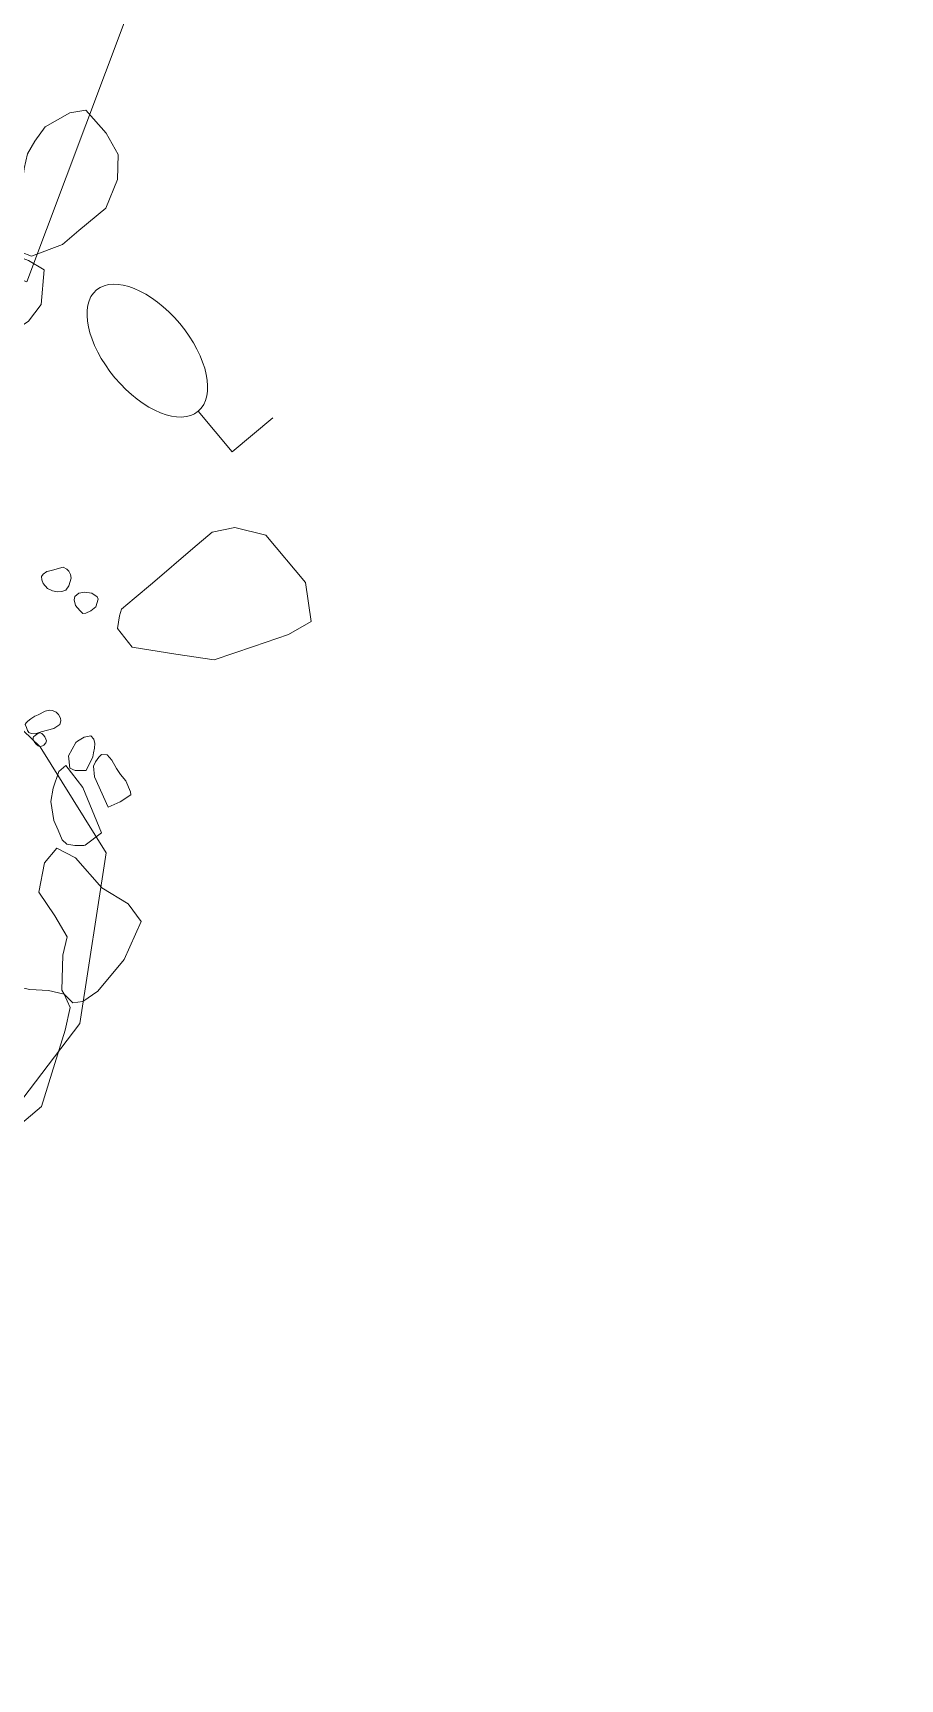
# Model space of a CAD drawing. Header units: metres. Extents: x -10443 to -4073, y -33280 to -26846.
# Drawn here: x -7924.58 to -7916.37, y -29734.05 to -29718.45 of the extents above; entities that cross this region are included whole.
import ezdxf

# ---------------------------------------------------------------- set-up
doc = ezdxf.new("R2010")
doc.units = ezdxf.units.M
doc.header["$MEASUREMENT"] = 0
doc.linetypes.add('CONTINUOUS_1', pattern=[0])
doc.linetypes.add('CONTINUOUS_2', pattern=[0])
for name, color, linetype, lineweight in [('木', 254, 'CONTINUOUS_2', 18), ('構造物', 241, 'CONTINUOUS_2', 18), ('石', 241, 'CONTINUOUS_2', 18), ('護岸', 241, 'CONTINUOUS_2', 18)]:
    doc.layers.add(name, color=color, linetype=linetype, lineweight=lineweight)

msp = doc.modelspace()

# ---------------------------------------------------------------- linework, layer by layer
at = {"layer": '木', "color": 1, "linetype": 'CONTINUOUS_1', "lineweight": 18}
for p, q in [((-7922.691, -29722.422), (-7923.013, -29722.039)), ((-7922.308, -29722.1), (-7922.691, -29722.422))]:
    msp.add_line(p, q, dxfattribs=at)
msp.add_ellipse((-7923.495, -29721.464), major_axis=(-0.482, 0.575), ratio=0.533333, dxfattribs=at)
at = {"layer": '構造物', "color": 1, "linetype": 'CONTINUOUS_2', "lineweight": 18, "flags": 128}
msp.add_lwpolyline([(-7925.487, -29712.573), (-7922.038, -29713.889), (-7924.636, -29720.811), (-7928.927, -29719.188), (-7926.964, -29713.927), (-7926.133, -29714.282)], close=True, dxfattribs=at)
at = {"layer": '石', "color": 4, "linetype": 'CONTINUOUS_2', "lineweight": 18, "flags": 128}
for points in [[(-7924.766, -29720.218), (-7924.69, -29720.53), (-7924.593, -29720.57), (-7924.3, -29720.457), (-7924.145, -29720.327), (-7923.889, -29720.113), (-7923.777, -29719.843), (-7923.77, -29719.604), (-7923.885, -29719.404), (-7924.079, -29719.185), (-7924.228, -29719.21), (-7924.347, -29719.277), (-7924.462, -29719.342), (-7924.56, -29719.478), (-7924.629, -29719.598), (-7924.661, -29719.737), (-7924.678, -29719.868), (-7924.698, -29720.002), (-7924.804, -29720.122), (-7924.766, -29720.218)], [(-7923.778, -29724.098), (-7923.638, -29724.275), (-7923.224, -29724.341), (-7922.862, -29724.395), (-7922.491, -29724.267), (-7922.157, -29724.153), (-7921.943, -29724.03), (-7921.997, -29723.662), (-7922.373, -29723.214), (-7922.665, -29723.14), (-7922.881, -29723.186), (-7923.063, -29723.339), (-7923.447, -29723.669), (-7923.619, -29723.814), (-7923.741, -29723.915), (-7923.759, -29723.979), (-7923.778, -29724.098)], [(-7924.381, -29725.046), (-7924.5, -29725.078), (-7924.559, -29725.096), (-7924.596, -29725.092), (-7924.616, -29725.084), (-7924.629, -29725.064), (-7924.639, -29725.037), (-7924.651, -29725.009), (-7924.644, -29724.992), (-7924.626, -29724.977), (-7924.6, -29724.955), (-7924.561, -29724.93), (-7924.53, -29724.917), (-7924.463, -29724.882), (-7924.422, -29724.871), (-7924.392, -29724.875), (-7924.359, -29724.889), (-7924.335, -29724.912), (-7924.319, -29724.946), (-7924.313, -29724.973), (-7924.325, -29725.006), (-7924.381, -29725.046)]]:
    msp.add_lwpolyline(points, dxfattribs=at)
for points in [[(-7925.039, -29720.654), (-7925.153, -29720.789), (-7925.187, -29720.952), (-7925.135, -29721.106), (-7925.018, -29721.263), (-7924.906, -29721.324), (-7924.782, -29721.295), (-7924.621, -29721.184), (-7924.501, -29721.027), (-7924.473, -29720.699), (-7924.622, -29720.609), (-7924.747, -29720.562), (-7924.865, -29720.569), (-7924.944, -29720.6), (-7925.021, -29720.643)], [(-7924.239, -29723.693), (-7924.268, -29723.733), (-7924.306, -29723.747), (-7924.349, -29723.75), (-7924.394, -29723.741), (-7924.441, -29723.717), (-7924.482, -29723.67), (-7924.495, -29723.637), (-7924.497, -29723.605), (-7924.481, -29723.584), (-7924.448, -29723.558), (-7924.404, -29723.548), (-7924.35, -29723.531), (-7924.291, -29723.517), (-7924.258, -29723.534), (-7924.24, -29723.555), (-7924.222, -29723.585), (-7924.217, -29723.621)], [(-7923.982, -29723.892), (-7924.029, -29723.931), (-7924.078, -29723.953), (-7924.106, -29723.955), (-7924.135, -29723.928), (-7924.176, -29723.879), (-7924.188, -29723.826), (-7924.181, -29723.794), (-7924.144, -29723.764), (-7924.091, -29723.753), (-7924.021, -29723.763), (-7923.971, -29723.796), (-7923.962, -29723.821)], [(-7924.476, -29725.203), (-7924.509, -29725.218), (-7924.53, -29725.21), (-7924.549, -29725.195), (-7924.564, -29725.176), (-7924.575, -29725.152), (-7924.576, -29725.134), (-7924.572, -29725.125), (-7924.556, -29725.111), (-7924.545, -29725.101), (-7924.532, -29725.092), (-7924.509, -29725.088), (-7924.494, -29725.094), (-7924.479, -29725.108), (-7924.466, -29725.125), (-7924.455, -29725.146), (-7924.449, -29725.163), (-7924.457, -29725.18)], [(-7924.076, -29725.442), (-7924.18, -29725.444), (-7924.229, -29725.421), (-7924.243, -29725.303), (-7924.171, -29725.179), (-7924.157, -29725.167), (-7924.092, -29725.128), (-7924.03, -29725.116), (-7924.002, -29725.146), (-7923.992, -29725.188), (-7923.997, -29725.232), (-7924.005, -29725.276), (-7924.011, -29725.313)], [(-7923.754, -29725.74), (-7923.867, -29725.792), (-7923.995, -29725.504), (-7924.006, -29725.401), (-7923.987, -29725.361), (-7923.955, -29725.316), (-7923.93, -29725.293), (-7923.877, -29725.296), (-7923.831, -29725.345), (-7923.788, -29725.423), (-7923.749, -29725.48), (-7923.698, -29725.541), (-7923.656, -29725.647), (-7923.65, -29725.674)], [(-7924.085, -29726.151), (-7924.098, -29726.155), (-7924.182, -29726.154), (-7924.257, -29726.141), (-7924.303, -29726.1), (-7924.339, -29726.01), (-7924.38, -29725.918), (-7924.408, -29725.737), (-7924.386, -29725.612), (-7924.333, -29725.452), (-7924.268, -29725.397), (-7924.106, -29725.604), (-7923.929, -29726.033)], [(-7924.306, -29727.525), (-7924.297, -29727.194), (-7924.253, -29727.019), (-7924.371, -29726.821), (-7924.522, -29726.598), (-7924.469, -29726.32), (-7924.353, -29726.18), (-7924.176, -29726.271), (-7923.927, -29726.555), (-7923.678, -29726.706), (-7923.554, -29726.873), (-7923.713, -29727.234), (-7923.964, -29727.535), (-7924.105, -29727.632), (-7924.201, -29727.644), (-7924.283, -29727.564)], [(-7925.535, -29728.924), (-7925.614, -29728.783), (-7925.571, -29728.661), (-7925.621, -29728.53), (-7925.64, -29728.344), (-7925.523, -29728.19), (-7925.435, -29727.973), (-7925.406, -29727.941), (-7925.192, -29727.722), (-7925.014, -29727.564), (-7924.829, -29727.473), (-7924.608, -29727.518), (-7924.432, -29727.529), (-7924.283, -29727.564), (-7924.225, -29727.69), (-7924.274, -29727.906), (-7924.496, -29728.627), (-7925, -29729.05), (-7925.286, -29729.093), (-7925.426, -29729.012), (-7925.497, -29728.971)]]:
    msp.add_lwpolyline(points, close=True, dxfattribs=at)
at = {"layer": '護岸', "color": 1, "lineweight": 18, "flags": 128}
msp.add_lwpolyline([(-7925.03, -29687.61), (-7919.017, -29689.977), (-7916.901, -29690.915), (-7916.366, -29691.311, 0.118487), (-7916.457, -29692.871), (-7916.805, -29693.163, 0.307861), (-7917.619, -29694.587), (-7918.047, -29695.239), (-7918.143, -29695.315, 0.21943), (-7919.104, -29697.019), (-7919.141, -29697.643), (-7918.862, -29698.447), (-7919.028, -29699.015, 0.208621), (-7919.265, -29700.589), (-7919.019, -29701.459), (-7919.035, -29702.068), (-7919.218, -29702.42, -0.201585), (-7920.263, -29703.821), (-7920.424, -29703.81), (-7921.078, -29704.928), (-7920.76, -29706.119, 0.220758), (-7921.936, -29707.27), (-7922.918, -29707.237), (-7923.14, -29707.523), (-7923.396, -29708.199), (-7924.59, -29707.915), (-7926.787, -29714.318), (-7926.849, -29715.54), (-7927.673, -29716.986), (-7927.838, -29719.079), (-7927.112, -29719.879), (-7925.881, -29720.116), (-7925.084, -29720.648), (-7925.147, -29721.22), (-7924.763, -29721.87), (-7925.28, -29724.506), (-7924.993, -29724.759), (-7924.509, -29725.218), (-7923.885, -29726.224), (-7924.133, -29727.84), (-7925.287, -29729.355), (-7925.712, -29730.057), (-7925.246, -29730.729), (-7926.055, -29731.062), (-7927.229, -29731.281), (-7928.111, -29731.527), (-7928.513, -29732.136), (-7929.865, -29733.147), (-7930.837, -29732.43), (-7933.994, -29733.968), (-7935.555, -29733.992), (-7936.043, -29733.883), (-7936.689, -29734.055), (-7937.395, -29733.979), (-7937.999, -29733.053), (-7938.788, -29731.936), (-7938.956, -29731.088), (-7939.313, -29729.955), (-7939.072, -29726.738), (-7939.22, -29725.207), (-7937.839, -29723.179), (-7936.751, -29722.355), (-7936.121, -29722.518), (-7935.585, -29722.645), (-7934.414, -29722.47), (-7933.363, -29722.598), (-7932.935, -29722.689), (-7932.559, -29722.286), (-7931.798, -29722.669), (-7930.665, -29722.001), (-7930.848, -29720.507), (-7931.537, -29719.47), (-7931.363, -29718.616), (-7932.1, -29718.032), (-7932.156, -29717.338), (-7933.472, -29716.094), (-7934.504, -29715.453), (-7934.742, -29714.639), (-7935.56, -29714.165), (-7935.352, -29713.224), (-7934.699, -29712.929), (-7934.68, -29711.892), (-7934.112, -29711.195), (-7933.704, -29710.425), (-7933.701, -29709.708), (-7933.053, -29708.917), (-7932.765, -29707.473), (-7932.912, -29706.69), (-7933.22, -29706.724), (-7932.82, -29705.955), (-7931.858, -29705.671), (-7930.714, -29704.969), (-7930.128, -29704.423), (-7928.993, -29702.097), (-7928.439, -29700.952), (-7927.573, -29698.896), (-7927.477, -29697.864), (-7927.88, -29697.471), (-7927.943, -29696.497), (-7927.607, -29696.355), (-7927.641, -29694.972), (-7927.626, -29693.217), (-7927.332, -29691.574), (-7927.224, -29691.263), (-7926.534, -29689.851), (-7926.652, -29688.655), (-7925.03, -29687.61)], format="xyb", dxfattribs=at)

doc.saveas('drawing.dxf')
